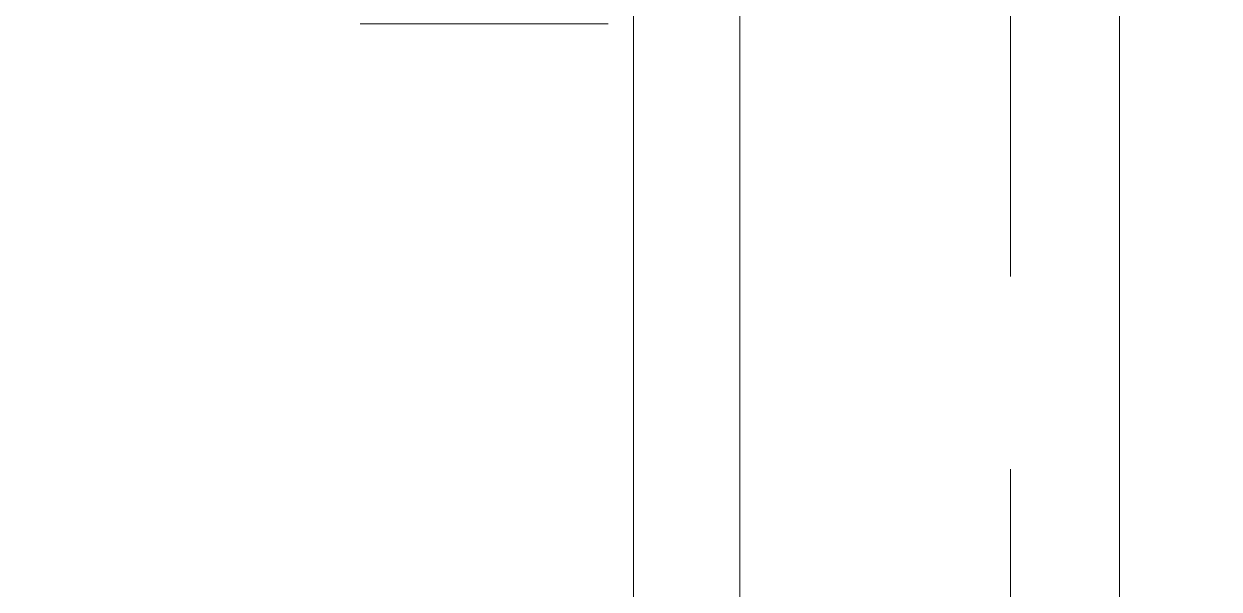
# Model space of a CAD drawing. Header units: millimetres. Extents: x 54 to 415, y 5 to 258.
# Drawn here: x 277.4 to 293.14, y 216.06 to 223.51 of the extents above; entities that cross this region are included whole.
import ezdxf

# ---------------------------------------------------------------- set-up
doc = ezdxf.new("R2010")
doc.units = ezdxf.units.MM
doc.linetypes.add('CENTERX2', pattern=[20.32, 12.7, -2.54, 2.54, -2.54])

msp = doc.modelspace()

# ---------------------------------------------------------------- linework, layer by layer
at = {"color": 7, "linetype": 'CENTERX2', "lineweight": 0}
msp.add_line((290.39194, 118.57538), (290.39194, 231.56864), dxfattribs=at)
at = {"color": 7, "linetype": 'Continuous', "lineweight": 15}
for p, q in [((285.42527, 226.84593), (285.42527, 118.77545)), ((286.82527, 224.28602), (286.82527, 206.09069)), ((291.82527, 206.09069), (291.82527, 224.28602))]:
    msp.add_line(p, q, dxfattribs=at)
at = {"color": 7, "linetype": 'CENTERX2', "lineweight": 0}
msp.add_circle((290.39194, 172.81069), 62.01667, dxfattribs=at)
at = {"color": 7, "linetype": 'Continuous', "lineweight": 15}
msp.add_ellipse((285.25186, 172.81069), major_axis=(0, 54.03554), ratio=0.95356842, start_param=0, end_param=3.14159265, dxfattribs=at)
for points, knots in [([(283.12527, 223.50602), (283.07504, 223.50602), (282.97512, 223.50602), (282.83049, 223.50602), (282.69149, 223.50602), (282.57919, 223.50602), (282.491, 223.50602), (282.42468, 223.50602), (282.36131, 223.50602), (282.30575, 223.50602), (282.25729, 223.50602), (282.21524, 223.50602), (282.17502, 223.50602), (282.12182, 223.50602), (282.05945, 223.50602), (281.99364, 223.50602), (281.93827, 223.50602), (281.89791, 223.50602), (281.86923, 223.50602), (281.84955, 223.50602), (281.83551, 223.50602), (281.82711, 223.50602), (281.82371, 223.50602), (281.8305, 223.50602), (281.85468, 223.50602), (281.89246, 223.50602), (281.93988, 223.50602), (281.9938, 223.50602), (282.05754, 223.50602), (282.12771, 223.50602), (282.20222, 223.50602), (282.27955, 223.50602), (282.36287, 223.50602), (282.4519, 223.50602), (282.54922, 223.50602), (282.65389, 223.50602), (282.76597, 223.50602), (282.88188, 223.50602), (283.00171, 223.50602), (283.08395, 223.50602), (283.12527, 223.50602)], [0, 0, 0, 0, 0.03403424, 0.06770429, 0.10132726, 0.13522158, 0.15375418, 0.1721937, 0.19059146, 0.20899913, 0.22301076, 0.23704454, 0.25112325, 0.26526945, 0.29587778, 0.32640724, 0.35708148, 0.38812105, 0.41027444, 0.43246734, 0.45477338, 0.47726507, 0.50001313, 0.53840701, 0.57617739, 0.61367677, 0.64382042, 0.6736105, 0.70324881, 0.73294026, 0.75878752, 0.78439702, 0.81000249, 0.83560949, 0.86121847, 0.8891945, 0.91674688, 0.94432496, 0.97201978, 1, 1, 1, 1]), ([(283.12527, 223.50602), (283.16868, 223.50602), (283.25513, 223.50602), (283.38628, 223.50602), (283.51732, 223.50602), (283.64927, 223.50602), (283.78235, 223.50602), (283.87011, 223.50602), (283.91438, 223.50602)], [0, 0, 0, 0, 0.16545953, 0.32951842, 0.49327238, 0.65759158, 0.82726212, 1, 1, 1, 1]), ([(283.91343, 223.50602), (283.86956, 223.50602), (283.78214, 223.50602), (283.64937, 223.50602), (283.51736, 223.50602), (283.38631, 223.50602), (283.25517, 223.50602), (283.1687, 223.50602), (283.12527, 223.50602)], [0, 0, 0, 0, 0.17137107, 0.3415267, 0.50611133, 0.67000322, 0.83426667, 1, 1, 1, 1]), ([(283.91343, 223.50602), (283.96161, 223.50602), (284.0578, 223.50602), (284.14847, 223.50602), (284.19372, 223.50602)], [0, 0, 0, 0, 0.50092681, 1, 1, 1, 1]), ([(284.19353, 223.50602), (284.14846, 223.50602), (284.05815, 223.50602), (283.96236, 223.50602), (283.91438, 223.50602)], [0, 0, 0, 0, 0.49905779, 1, 1, 1, 1]), ([(284.19353, 223.50602), (284.23547, 223.50602), (284.32051, 223.50602), (284.43997, 223.50602), (284.55374, 223.50602), (284.65921, 223.50602), (284.75574, 223.50602), (284.82027, 223.50602), (284.8595, 223.50602), (284.87801, 223.50602), (284.89579, 223.50602), (284.91285, 223.50602), (284.92918, 223.50602), (284.94478, 223.50602), (284.95965, 223.50602), (284.9743, 223.50602), (284.9886, 223.50602), (285.00241, 223.50602), (285.01526, 223.50602), (285.02713, 223.50602), (285.03804, 223.50602), (285.04797, 223.50602), (285.05728, 223.50602), (285.07226, 223.50602), (285.08753, 223.50602), (285.09334, 223.50602), (285.09014, 223.50602), (285.08205, 223.50602), (285.06917, 223.50602), (285.05234, 223.50602), (285.03227, 223.50602), (285.00986, 223.50602), (284.98606, 223.50602), (284.96168, 223.50602), (284.93493, 223.50602), (284.90581, 223.50602), (284.87432, 223.50602), (284.83628, 223.50602), (284.79052, 223.50602), (284.73605, 223.50602), (284.67801, 223.50602), (284.61669, 223.50602), (284.53843, 223.50602), (284.43997, 223.50602), (284.32058, 223.50602), (284.2356, 223.50602), (284.19372, 223.50602)], [0, 0, 0, 0, 0.039547639, 0.080198829, 0.120858062, 0.162077095, 0.203758498, 0.245663566, 0.255839446, 0.266010531, 0.276182016, 0.286359093, 0.296546948, 0.30675075, 0.316975641, 0.327226735, 0.338588252, 0.34993346, 0.361269222, 0.372602417, 0.383939932, 0.395288642, 0.406655406, 0.419394699, 0.459822928, 0.500008395, 0.52565437, 0.551375922, 0.577257494, 0.599981136, 0.622689313, 0.645437226, 0.663660329, 0.681817963, 0.699938737, 0.718051435, 0.736184879, 0.754367792, 0.77939811, 0.804603729, 0.829717551, 0.854482428, 0.879200251, 0.919857958, 0.960502764, 1, 1, 1, 1])]:
    msp.add_open_spline(points, degree=3, knots=knots, dxfattribs=at)

doc.saveas('drawing.dxf')
